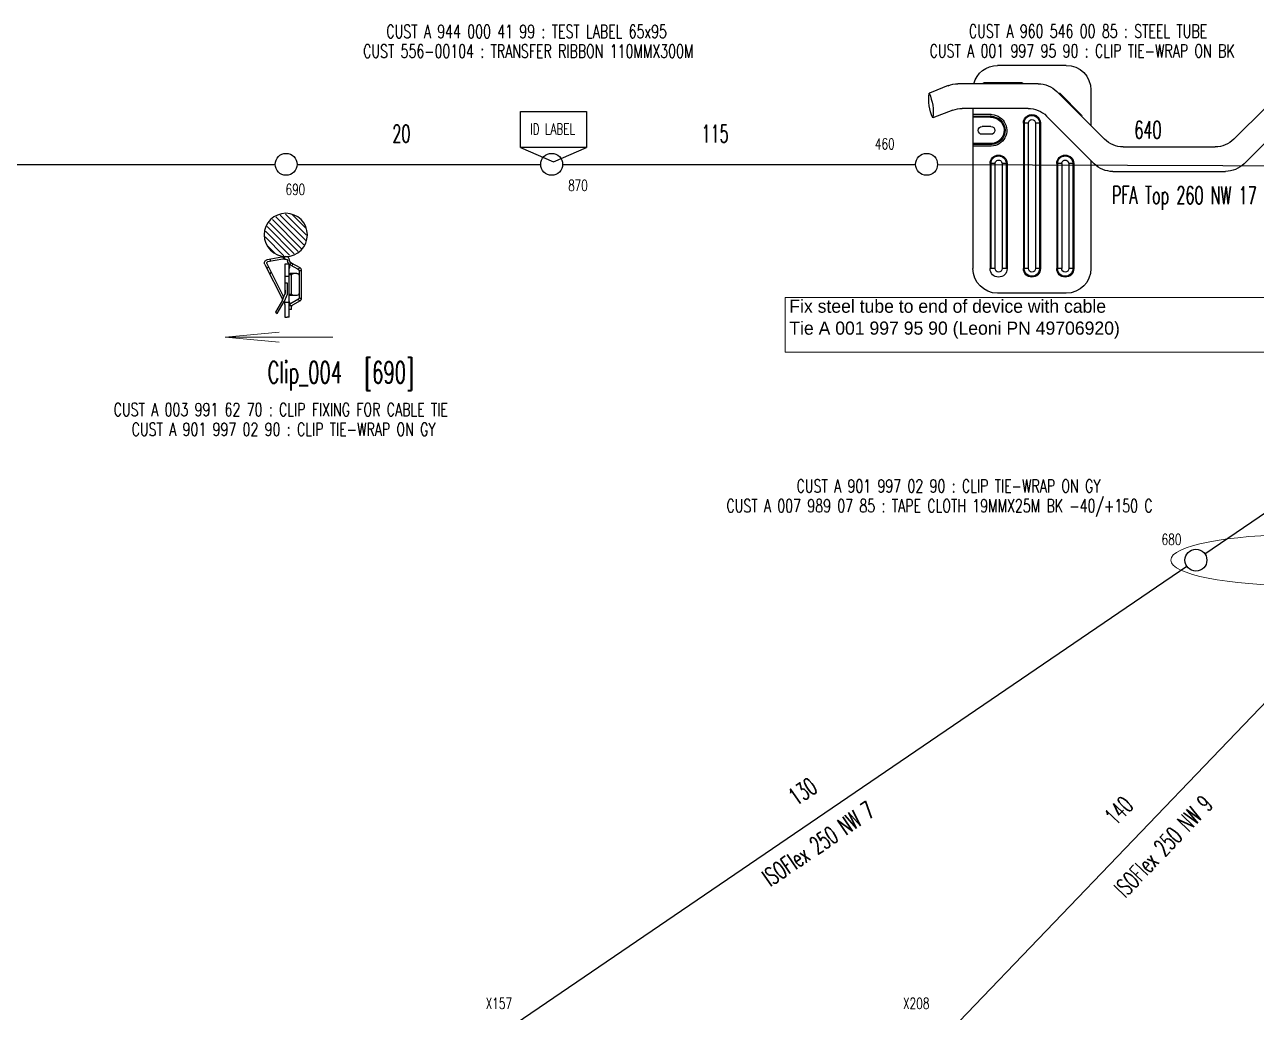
# Model space of a CAD drawing. Extents: x 69 to 1887, y 24 to 936.
# Drawn here: x 525.7 to 806.7, y 267.6 to 492.9 of the extents above; entities that cross this region are included whole.
import ezdxf

# ---------------------------------------------------------------- set-up
doc = ezdxf.new("R2010")
doc.units = 0
doc.layers.get('0').update_dxf_attribs({"linetype": 'CONTINUOUS'})
doc.layers.add('LAYER_0', color=7, linetype='CONTINUOUS')
doc.layers.add('SYMBOLS', color=7, linetype='CONTINUOUS')
doc.styles.add('HS-BUNDLE-DIMENSION', font='ROMANS.SHX', dxfattribs={"width": 0.6, "height": 4})
doc.styles.add('HS-COMP-DESCRIPTION', font='ROMANS.SHX', dxfattribs={"width": 0.6, "height": 5})
doc.styles.add('HS-NODE', font='ROMANS.SHX', dxfattribs={"width": 0.7, "height": 2.5})
doc.styles.add('HS-PART-NO', font='ROMANS.SHX', dxfattribs={"width": 0.7, "height": 3})
doc.linetypes.add('ISOFLEX 250 NW 7', pattern='A,0.0001,-0.35,["=",Standard,S=1,R=0,X=-0.35,Y=-0.5],-0.35', length=0.7001)
doc.linetypes.add('ISOFLEX 250 NW 9', pattern='A,0.0001,-0.35,["=",Standard,S=1,R=0,X=-0.35,Y=-0.5],-0.35', length=0.7001)
doc.linetypes.add('PFA Top 260 NW 17', pattern='A,0.0001,-0.2,[132,ltypeshp.shx,S=0.2,R=0,X=-0.2,Y=0],-0.2', length=0.4001)
doc.linetypes.add('UNTAPED', pattern='A,1,[133,ltypeshp.shx,S=0.1,R=0,X=0,Y=0],-0.2', length=1.2)

# ---------------------------------------------------------------- blocks, each defined once
blk = doc.blocks.new('P00127200')
at = {"layer": 'LAYER_0', "color": 7, "linetype": 'Continuous'}
for p, q in [((99.26, -105.38), (96.46, -107.76)), ((94.86, -119.6), (94.86, -113.4)), ((95.03, -115.46), (95.34, -115.15)), ((102.37, -113.04), (102.37, -114.68)), ((102.71, -114.75), (102.71, -119.51)), ((94.86, -119.65), (94.86, -115.39)), ((95.03, -115.46), (95.03, -119.74))]:
    blk.add_line(p, q, dxfattribs=at)
at = {"layer": 'LAYER_0', "color": 7}
for points in [[(180.45, -95.45), (196.15, -95.45)], [(174.85, -101.05), (174.85, -109.19)], [(186.88, -99.65), (205.17, -99.65)], [(190.53, -99.45), (199.24, -99.45)], [(207.39, -100.07), (211.31, -101.64)], [(130.45, -103.15), (107.01, -103.15)], [(171.75, -112.29), (182.63, -101.4)], [(176.98, -106.78), (181.94, -101.81)], [(211.31, -101.64), (211.74, -101.8)], [(142.24, -112.28), (134.82, -104.91)], [(189.19, -105.25), (204.2, -105.25)], [(197.62, -106.67), (201.75, -106.67)], [(201.75, -105.25), (201.75, -141.81)], [(206.34, -105.64), (210.91, -107.39)], [(128.28, -108.75), (106.96, -108.75)], [(184.95, -107), (174.07, -117.89)], [(186.35, -108.61), (186.35, -141.81)], [(186.35, -108.61), (187.5, -108.61)], [(186.55, -108.61), (186.55, -141.81)], [(187.5, -108.61), (187.5, -141.81)], [(189.1, -108.61), (190.25, -108.61)], [(189.1, -141.81), (189.1, -108.61)], [(190.05, -108.61), (190.05, -141.81)], [(190.25, -108.61), (190.25, -141.81)], [(197.56, -107.27), (201.75, -107.27)], [(197.59, -107.07), (201.75, -107.07)], [(197.65, -109.37), (199.65, -109.37)], [(132.5, -110.51), (139.92, -117.88)], [(197.65, -111.17), (199.65, -111.17)], [(167.5, -114.05), (146.47, -114.05)], [(197.39, -113.47), (201.75, -113.47)], [(197.42, -113.27), (201.75, -113.27)], [(197.62, -113.87), (201.75, -113.87)], [(174.85, -117.11), (174.85, -141.81)], [(178.75, -117.85), (178.75, -141.81)], [(178.75, -117.85), (179.9, -117.85)], [(178.95, -117.85), (178.95, -141.81)], [(179.9, -117.85), (179.9, -141.81)], [(181.5, -117.85), (181.5, -141.81)], [(181.5, -117.85), (182.65, -117.85)], [(182.45, -117.85), (182.45, -141.81)], [(182.65, -117.85), (182.65, -141.81)], [(193.95, -117.85), (193.95, -141.81)], [(193.95, -117.85), (195.1, -117.85)], [(194.15, -117.85), (194.15, -141.81)], [(195.1, -117.85), (195.1, -141.81)], [(196.7, -117.85), (197.85, -117.85)], [(196.7, -141.81), (196.7, -117.85)], [(197.65, -117.85), (197.65, -141.81)], [(197.85, -117.85), (197.85, -141.81)], [(169.82, -119.65), (144.16, -119.63)], [(178.75, -141.81), (179.9, -141.81)], [(181.5, -141.81), (182.65, -141.81)], [(186.35, -141.81), (187.5, -141.81)], [(189.1, -141.81), (190.25, -141.81)], [(193.95, -141.81), (195.1, -141.81)], [(196.7, -141.81), (197.85, -141.81)], [(180.45, -147.41), (196.15, -147.41)]]:
    blk.add_lwpolyline(points, dxfattribs=at)
for centre, radius, start, end in [((180.45, -101.05), 5.6, 90, 180), ((196.15, -101.05), 5.6, 14.484, 90), ((186.88, -105.65), 6, 90, 135), ((190.53, -99.65), 0.2, 90, 180), ((199.24, -99.65), 0.2, 0, 90), ((205.17, -105.65), 6, 68.271, 90), ((130.57, -109.15), 6, 45, 90), ((182.08, -101.95), 0.2, 44.934, 135), ((221.44, -106.14), 10.63, 155.88, 186.84), ((201.67, -103.16), 10.16, 335.43, 7.7285), ((189.19, -111.25), 6, 90, 135), ((188.3, -108.61), 1.95, 358.99, 179.58), ((197.63, -110.27), 3.6, 86.634, 269.08), ((204.2, -111.25), 6, 69.12, 90), ((128.25, -114.75), 6, 45, 90), ((177.12, -106.92), 0.2, 135, 224.93), ((188.3, -108.61), 1.75, 0, 180), ((188.3, -108.61), 0.8, 0, 180), ((197.63, -110.27), 3.2, 89.354, 268.96), ((197.63, -110.27), 3, 87.908, 267.75), ((197.65, -110.27), 0.9, 90, 270), ((199.65, -110.27), 0.9, 270, 90), ((146.48, -108.03), 6, 225, 270), ((167.5, -108.05), 6, 270, 315), ((197.63, -110.27), 3.6, 269.08, 269.99), ((144.16, -113.63), 6, 225, 270), ((169.82, -113.65), 6, 270, 315), ((180.7, -117.85), 1.95, 0.0127, 179.99), ((180.7, -117.85), 1.75, 0.0127, 179.99), ((180.7, -117.85), 0.8, 0, 180.01), ((195.9, -117.85), 1.95, 0, 179.99), ((195.9, -117.85), 1.75, 0.0146, 179.99), ((195.9, -117.85), 0.8, 359.98, 180.02), ((180.45, -141.81), 5.6, 180, 270), ((180.7, -141.81), 1.95, 180, 0), ((180.7, -141.81), 1.75, 180, 0), ((180.7, -141.81), 0.8, 180, 0), ((188.3, -141.81), 1.95, 180, 0), ((188.3, -141.81), 1.75, 180, 0.5039), ((188.3, -141.81), 0.8, 180, 0), ((195.9, -141.81), 1.95, 180, 0), ((195.9, -141.81), 0.8, 180, 0), ((196.15, -141.81), 5.6, 270, 0)]:
    blk.add_arc(centre, radius, start, end, dxfattribs=at)
at = {"layer": 'LAYER_0', "color": 7, "linetype": 'Continuous'}
for centre, radius, start, end in [((106.42, -115.73), 12.58, 87.3839, 124.7083), ((104.58, -113.11), 9.73, 146.633, 181.7394), ((108.5, -115.09), 6.46, 103.4089, 161.4312), ((98.53, -109.99), 5.4, 227.0869, 315.3563), ((98.65, -110.15), 6, 236.5014, 307.2816), ((102.1, -114.72), 0.28, 312.9913, 9.1675), ((102.18, -114.84), 0.577, 287.3919, 329.6324), ((100.3, -114.75), 2.42, 350.8081, 30.6201), ((98.65, -110.5), 6.14, 233.9358, 307.1976), ((98.75, -115.42), 5.75, 227.3726, 311.6386), ((102.48, -119.5), 0.231, 294.6437, 356.9595)]:
    blk.add_arc(centre, radius, start, end, dxfattribs=at)
blk = doc.blocks.new('P00110871D')
at = {"layer": 'LAYER_0', "color": 7}
for points in [[(-9.79, 2.51), (-10.09, 3.01)], [(-2.96, 3.27), (-9.65, 3.27)], [(-9.65, 3.27), (-9.35, 2.77)], [(-3.26, 2.77), (-2.96, 3.27)], [(-2.52, 3.01), (-2.82, 2.51)], [(1.9, 3.28), (8.5, -3.31)], [(9.09, -2.49), (2.73, 3.87)], [(3.72, 4.29), (9.51, -1.49)], [(9.71, -0.28), (4.92, 4.5)], [(6.54, 4.3), (9.53, 1.32)], [(-10.9, -0.49), (-13.81, -0.49), (-13.81, 0.04)], [(-12.01, 1.05), (-12.01, 0.54)], [(-12.01, 1.05), (-11.45, 1.05)], [(-11.16, 0.54), (-11.16, 1.14)], [(-10.64, 0.59), (-10.8, 0.54)], [(-9.79, 2.51), (-10.71, 0.82)], [(-10.33, -0.49), (-10.33, 0.54)], [(-10.12, -0.57), (-8.5, 0.11)], [(-3.26, 2.77), (-9.35, 2.77)], [(-1.71, 0.54), (-1.71, -0.49), (-8.64, -0.49)], [(-8.56, 0.54), (-8.55, 1.11)], [(-8.5, 0.11), (-6.03, 0.11)], [(-8.31, 1.04), (-4.31, 1.04)], [(-6.03, 0.11), (-6.03, -0.39)], [(-4.43, -0.49), (-4.43, 0.54)], [(-4.06, 0.54), (-4.06, 1.11)], [(-2.82, 2.51), (-1.91, 0.82)], [(-1.99, 0.53), (-2.25, 0.6)], [(-1.64, 1.33), (-2.08, 1.13)], [(-1.71, 0.54), (-1.47, 1.06)], [(5.83, -4.88), (0.34, 0.61)], [(0.69, 1.68), (6.89, -4.52)], [(7.77, -3.99), (1.23, 2.55)], [(-10.9, -0.49), (-9.92, -0.49)], [(-10.12, -0.57), (-10.19, -0.61)], [(-9.93, -1.03), (-8.94, -0.62)], [(-8.81, -0.91), (-9.21, -0.73)], [(-8.94, -0.62), (-8.38, -0.38)], [(-7.66, -0.39), (-8.4, -0.39)], [(-7.66, -0.39), (-6.03, -0.39)], [(-0.54, -0.52), (-0.58, -0.94)], [(-0.07, -0.95), (-0.56, -0.78)], [(-0.01, -0.63), (-0.53, -0.46)], [(0.24, -0.7), (4.51, -4.98)], [(2.58, -4.46), (0.76, -2.63)], [(-3.94, -3.92), (-3.57, -3.55)], [(-2.71, -4.54), (-2.33, -4.17)], [(-0.59, -3.92), (-1.07, -3.74)]]:
    blk.add_lwpolyline(points, dxfattribs=at)
blk.add_circle((4.98, -0.24), 4.93, dxfattribs=at)
for centre, radius, start, end in [((-9.65, 2.77), 0.5, 90, 151.62), ((-2.96, 2.77), 0.5, 28.516, 90), ((-11.45, 1.55), 0.5, 270, 331.51), ((-11.16, 1.04), 0.5, 270, 331.5), ((-10.47, 0.12), 0.5, 57.095, 110.58), ((-9.35, 2.27), 0.5, 90, 151.59), ((-8.31, 1.54), 0.5, 180, 270), ((-4.31, 1.54), 0.5, 270, 0), ((-3.26, 2.27), 0.5, 28.456, 90), ((-2.39, 0.12), 0.5, 73.913, 122.2), ((-0.83, 1.35), 1.2, 206.11, 258.06), ((-1.03, -0.34), 0.517, 340.19, 95.139)]:
    blk.add_arc(centre, radius, start, end, dxfattribs=at)
at = {"layer": 'SYMBOLS', "color": 7}
for points in [[(-10.09, 3.01), (-11.01, 1.31)], [(-2.52, 3.01), (-1.47, 1.06)], [(-13.81, 0.54), (-12.03, 0.54)], [(-13.81, 0.54), (-13.81, 0.04)], [(-12.03, 0.54), (-11.16, 0.54)], [(-11.16, 0.54), (-8.56, 0.54)], [(-8.81, 2.28), (-8.81, 1.54)], [(-8.81, 1.54), (-8.81, 0.79)], [(-8.56, 0.54), (-1.71, 0.54)], [(-3.81, 2.28), (-3.81, 1.54)], [(-3.81, 1.54), (-3.81, 0.79)], [(-12.92, -2.18), (-10.19, -0.61)], [(-12.67, -2.62), (-12.92, -2.18)], [(-9.93, -1.03), (-12.67, -2.62)], [(-1.76, -5.02), (-9.68, -1.03)], [(-1.54, -4.57), (-8.81, -0.91)], [(-0.58, -0.94), (-1.18, -4.39)], [(0.04, -0.34), (-0.69, -4.48)]]:
    blk.add_lwpolyline(points, dxfattribs=at)
for centre, radius, start, end in [((-8.31, 2.28), 0.5, 90, 180), ((-8.56, 0.79), 0.25, 180, 270), ((-4.31, 2.28), 0.5, 0, 90), ((-4.06, 0.79), 0.25, 270, 0), ((-0.59, 1.54), 1, 208.59, 270), ((-0.7, -0.21), 0.75, 350.09, 90), ((-9.8, -1.25), 0.25, 62.077, 120.08), ((-1.42, -4.35), 0.75, 243.24, 349.39), ((-1.43, -4.34), 0.25, 243.3, 349.72)]:
    blk.add_arc(centre, radius, start, end, dxfattribs=at)
blk = doc.blocks.new('499030939')
for p, q in [((-7.68, 5.79), (-0.15, 2.56)), ((-0.15, 2.56), (7.39, 5.79))]:
    blk.add_line(p, q)
blk.add_lwpolyline([(-7.68, 14), (7.39, 14), (7.39, 5.79), (-7.68, 5.79)], close=True)
at = {"linetype": 'UNTAPED', "insert": (-5.49, 11.27), "char_height": 2.5, "width": 11.9763, "attachment_point": 1, "style": 'HS-NODE'}
blk.add_mtext('ID LABEL', dxfattribs=at)

msp = doc.modelspace()

# ---------------------------------------------------------------- linework, layer by layer
at = {"color": 7, "lineweight": 20, "ltscale": 3}
for p, q in [((571.5, 421.59), (583.76, 422.75)), ((596.01, 421.59), (571.5, 421.59)), ((571.5, 421.59), (583.76, 420.41))]:
    msp.add_line(p, q, dxfattribs=at)
at = {"color": 7, "linetype": 'PFA Top 260 NW 17', "ltscale": 8}
for points in [[(360.49, 461.01), (582.88, 461.01)], [(587.88, 461.01), (643.44, 461.01)], [(648.44, 461.01), (728.96, 461.01)], [(733.96, 461), (842.37, 460.62)]]:
    msp.add_lwpolyline(points, dxfattribs=at)
at = {"color": 7, "linetype": 'ISOFLEX 250 NW 7', "ltscale": 8}
for points in [[(794.96, 372.13), (923.36, 459.6)], [(637.82, 265.09), (790.82, 369.31)]]:
    msp.add_lwpolyline(points, dxfattribs=at)
at = {"color": 7, "lineweight": 20, "ltscale": 3}
msp.add_lwpolyline([(699.21, 430.66), (818.78, 430.66), (818.54, 418.16), (699.21, 418.16)], close=True, dxfattribs=at)
at = {"color": 7, "linetype": 'ISOFLEX 250 NW 9', "ltscale": 8}
msp.add_lwpolyline([(738.91, 265.48), (838.08, 368.92)], dxfattribs=at)
at = {"color": 7, "linetype": 'Continuous'}
for centre in [(585.38, 461.01), (645.94, 461.01), (731.46, 461.01), (792.89, 370.72)]:
    msp.add_circle(centre, 2.5, dxfattribs=at)
at = {"color": 7, "lineweight": 20, "ltscale": 3}
msp.add_ellipse((816.35, 370.72), major_axis=(29.21, 0), ratio=0.199137, dxfattribs=at)

# ---------------------------------------------------------------- block references
at = {"color": 1, "lineweight": 20, "xscale": -1}
msp.add_blockref('P00127200', (943.78, 579.03), dxfattribs=at)
at = {"color": 1, "lineweight": 20}
msp.add_blockref('499030939', (646.51, 459.03), dxfattribs=at)
at = {"color": 1, "lineweight": 20, "xscale": -1, "rotation": 270}
msp.add_blockref('P00110871D', (585.55, 439.93), dxfattribs=at)

# ---------------------------------------------------------------- texts
at = {"color": 7, "linetype": 'Continuous'}
for s, height, style, width, p in [('CUST A 944 000 41 99 : TEST LABEL 65x95', 3, 'HS-PART-NO', 0.7, (608.24, 489.83)), ('CUST A 960 546 00 85 : STEEL TUBE', 3, 'HS-PART-NO', 0.7, (741.1, 489.88)), ('CUST 556-00104 : TRANSFER RIBBON 110MMX300M', 3, 'HS-PART-NO', 0.7, (602.94, 485.33)), ('CUST A 001 997 95 90 : CLIP TIE-WRAP ON BK', 3, 'HS-PART-NO', 0.7, (732.15, 485.38)), ('460', 2.5, 'HS-NODE', 0.7, (719.67, 464.42)), ('690', 2.5, 'HS-NODE', 0.7, (585.24, 454.04)), ('870', 2.5, 'HS-NODE', 0.7, (649.69, 454.96)), ('Clip_004', 5, 'HS-COMP-DESCRIPTION', 0.6, (581.15, 411.06)), (' [690]', 5, 'HS-COMP-DESCRIPTION', 0.6, (601.15, 411.06)), ('CUST A 003 991 62 70 : CLIP FIXING FOR CABLE TIE', 3, 'HS-PART-NO', 0.7, (546.05, 403.56)), ('CUST A 901 997 02 90 : CLIP TIE-WRAP ON GY', 3, 'HS-PART-NO', 0.7, (550.15, 399.06)), ('CUST A 901 997 02 90 : CLIP TIE-WRAP ON GY', 3, 'HS-PART-NO', 0.7, (701.81, 386.13)), ('CUST A 007 989 07 85 : TAPE CLOTH 19MMX25M BK -40/+150 C', 3, 'HS-PART-NO', 0.7, (685.81, 381.63)), ('680', 2.5, 'HS-NODE', 0.7, (785.08, 374.2)), ('X157', 2.5, 'HS-NODE', 0.7, (630.9, 268.34)), ('X208', 2.5, 'HS-NODE', 0.7, (726.09, 268.35))]:
    msp.add_text(s, height=height, dxfattribs=dict(at, style=style, width=width)).set_placement(p)
at = {"color": 7, "linetype": 'Continuous', "ltscale": 8, "style": 'HS-BUNDLE-DIMENSION', "width": 0.6}
for s, p in [('20', (609.61, 466.01)), ('115', (680.15, 466.01))]:
    msp.add_text(s, height=4, dxfattribs=at).set_placement(p)
for s, rotation, p in [('640', 359.8, (778.86, 466.9)), ('PFA Top 260 NW 17', 359.8, (773.73, 452.02)), ('130', 34.2627, (701.76, 314.56)), ('ISOFlex 250 NW 7', 34.2627, (695.79, 296.08)), ('140', 46.2044, (774.62, 309.96)), ('ISOFlex 250 NW 9', 46.2044, (776.79, 293.48))]:
    msp.add_text(s, height=4, rotation=rotation, dxfattribs=at).set_placement(p)
at = {"color": 7, "lineweight": 20, "ltscale": 2, "insert": (700.15, 430.15), "char_height": 4, "width": 1208.3918, "attachment_point": 1}
msp.add_mtext('{\\H0.75x;Fix steel tube to end of device with cable \\PTie A 001 997 95 90 (Leoni PN 49706920)}', dxfattribs=at)

doc.saveas('drawing.dxf')
